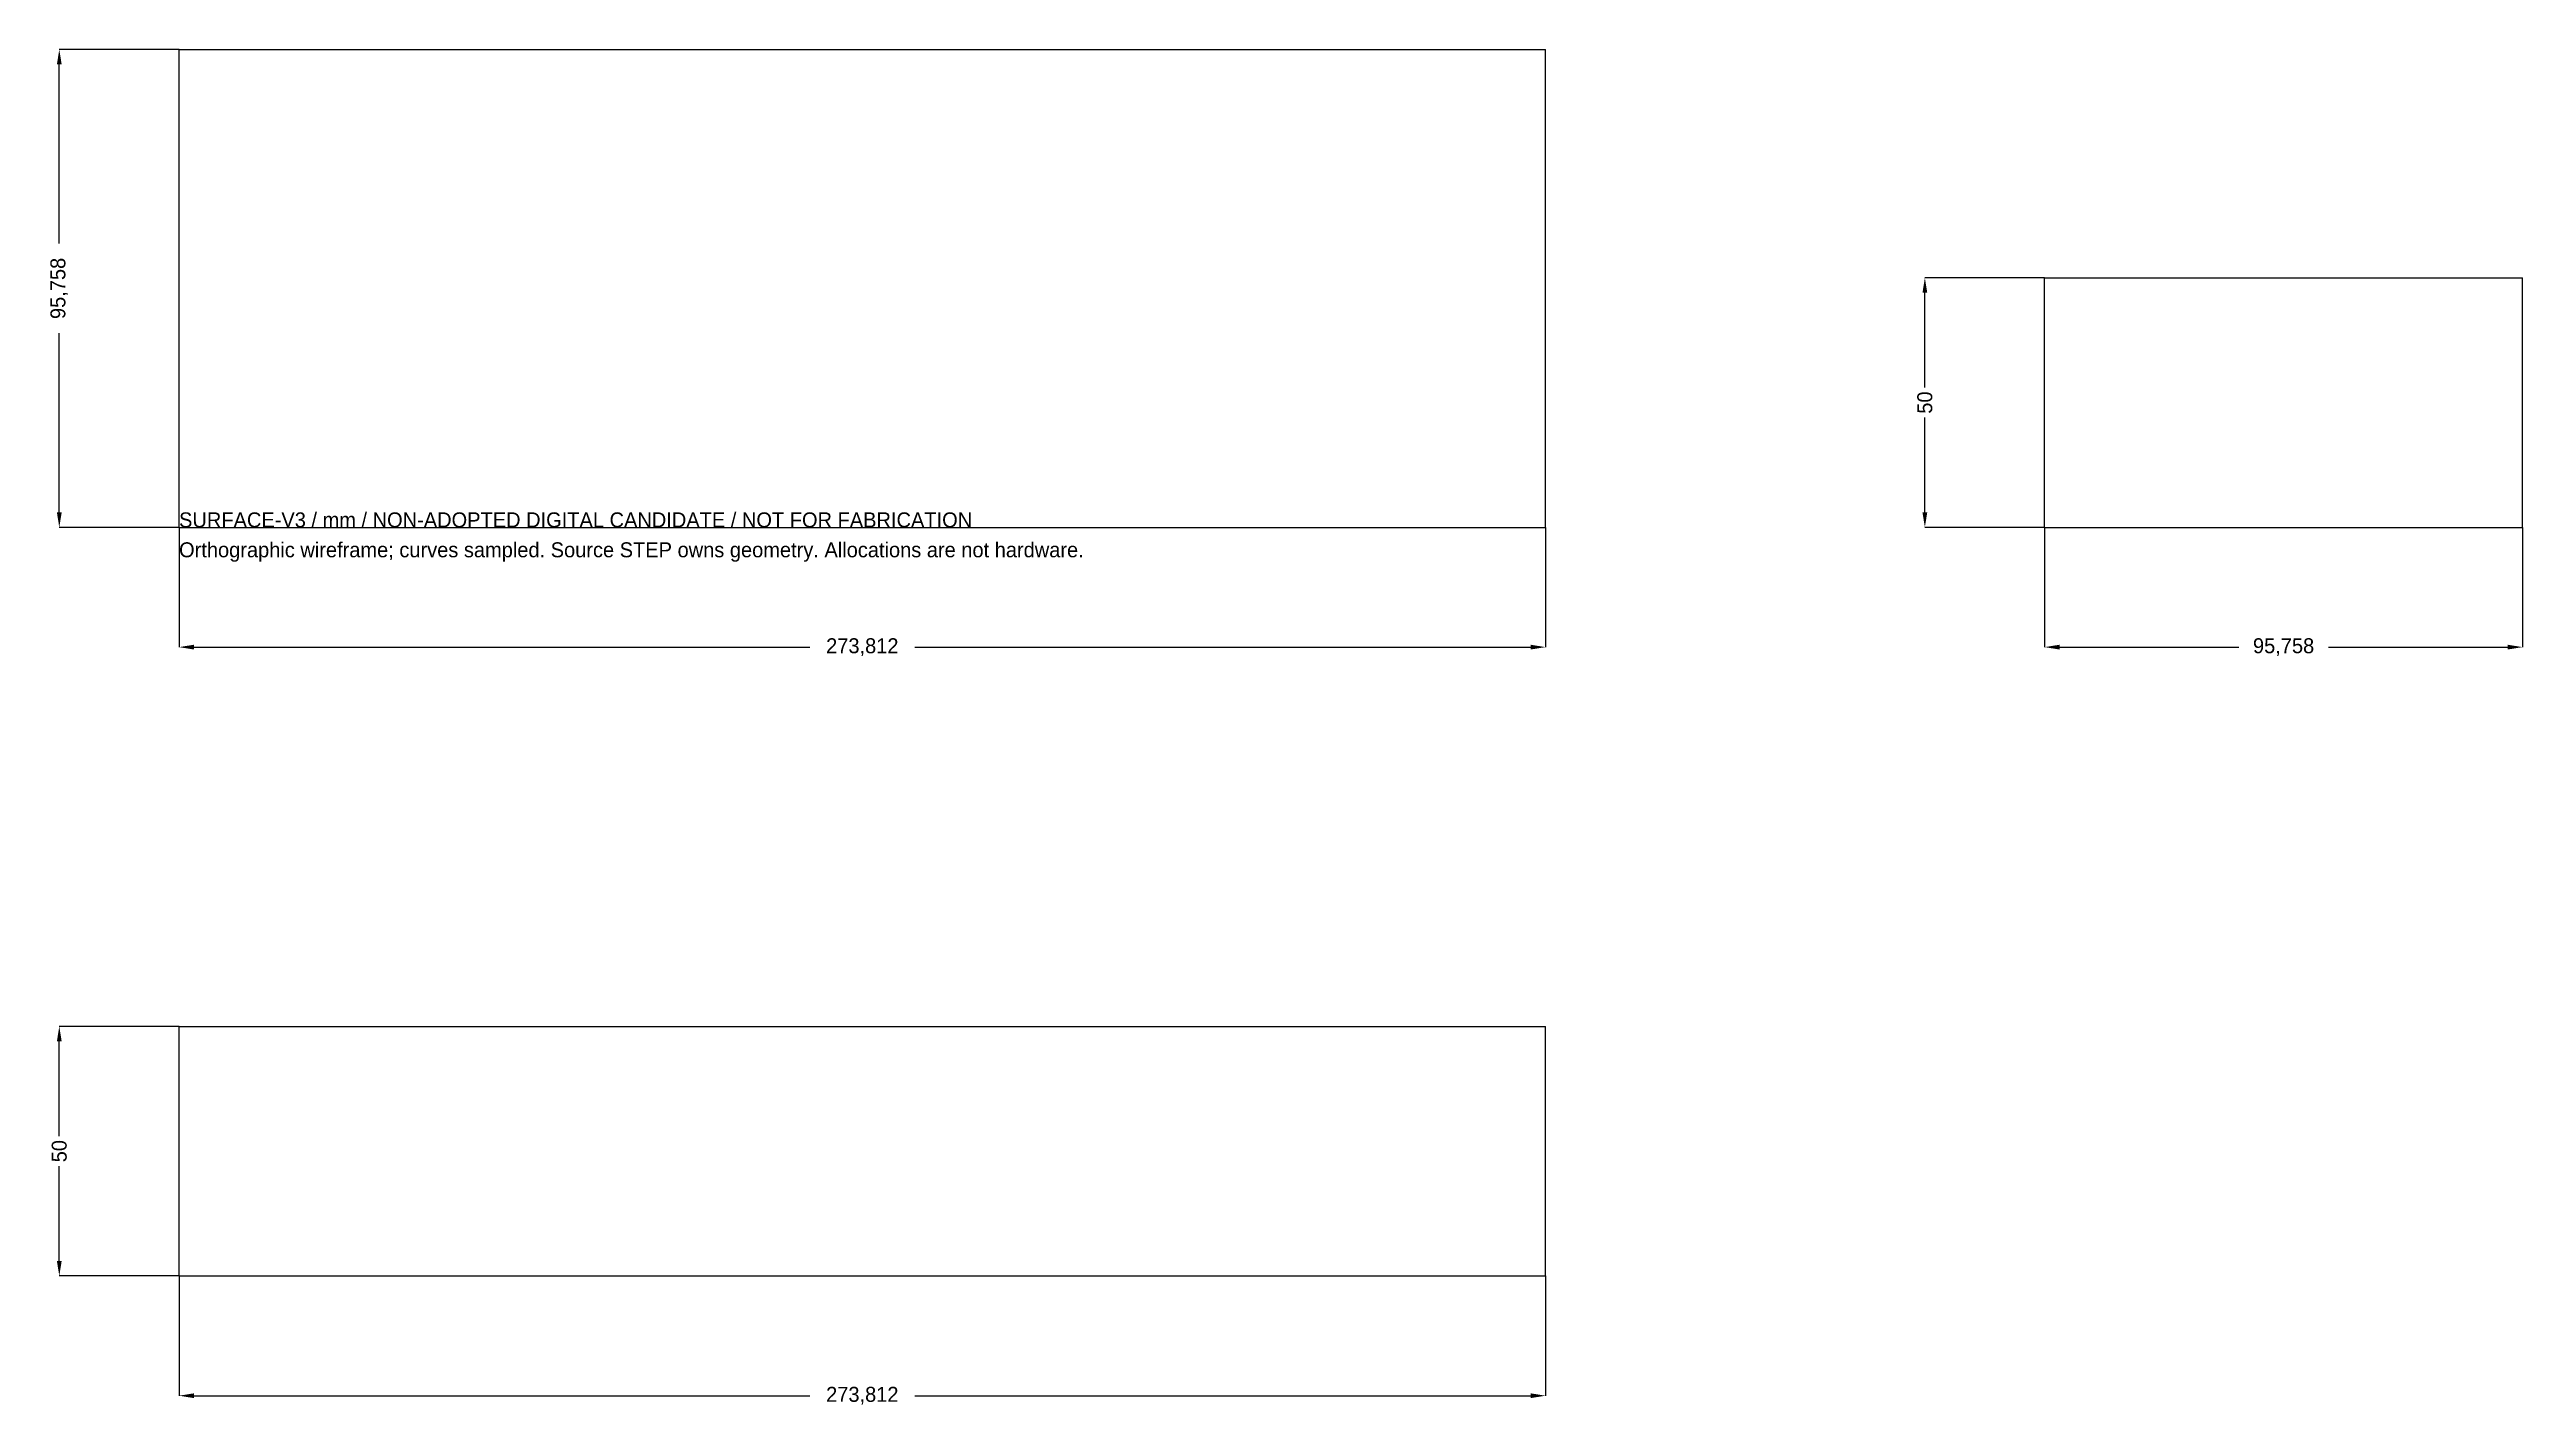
# Model space of a CAD drawing. Header units: millimetres. Extents: x -26 to 470, y -176 to 96.
import ezdxf

# ---------------------------------------------------------------- set-up
doc = ezdxf.new("R2010")
doc.units = ezdxf.units.MM
for name, color, linetype in [('DIMENSIONS', 7, 'Continuous'), ('NOTES', 7, 'Continuous'), ('XY', 7, 'Continuous'), ('XZ', 7, 'Continuous'), ('YZ', 7, 'Continuous')]:
    doc.layers.add(name, color=color, linetype=linetype)
doc.dimstyles.get("Standard").update_dxf_attribs({"dimtxt": 2.5, "dimasz": 2.5, "dimexe": 1.25, "dimexo": 0.625, "dimtad": 1, "dimcen": 2.5, "dimazin": 3, "dimtfac": 1, "dimtmove": 0, "dimatfit": 3})

# ---------------------------------------------------------------- blocks, each defined once
blk = doc.blocks.new('_CLOSEDFILLED')
at = {"color": 0, "linetype": 'BYBLOCK'}
blk.add_solid([(-1, 0.16), (0, 0), (-1, -0.16)], dxfattribs=at)
blk = doc.blocks.new('*D1')
for p, q in [((0, 0), (0, -24)), ((273.812, 0), (273.812, -24)), ((3, -24), (126.406, -24)), ((147.406, -24), (270.812, -24))]:
    blk.add_line(p, q)
at = {"layer": 'Defpoints'}
for p in [(0, 0), (273.812, 0), (0, -24)]:
    blk.add_point(p, dxfattribs=at)
at = {"layer": 'DIMENSIONS', "xscale": 3, "yscale": 3, "rotation": 180}
blk.add_blockref('_CLOSEDFILLED', (0, -24), dxfattribs=at)
at = {"layer": 'DIMENSIONS', "xscale": 3, "yscale": 3}
blk.add_blockref('_CLOSEDFILLED', (273.812, -24), dxfattribs=at)
at = {"layer": 'DIMENSIONS', "insert": (136.906, -24), "char_height": 3, "attachment_point": 5}
blk.add_mtext('273,812', dxfattribs=at)
blk = doc.blocks.new('*D2')
for p, q in [((0, 95.758), (-24, 95.758)), ((-24, 56.879), (-24, 92.758)), ((-24, 3), (-24, 38.879)), ((0, 0), (-24, 0))]:
    blk.add_line(p, q)
at = {"layer": 'Defpoints'}
for p in [(0, 95.758), (-24, 0), (0, 0)]:
    blk.add_point(p, dxfattribs=at)
at = {"layer": 'DIMENSIONS', "xscale": 3, "yscale": 3}
for p, rotation in [((-24, 95.758), 90), ((-24, 0), 270)]:
    blk.add_blockref('_CLOSEDFILLED', p, dxfattribs=dict(at, rotation=rotation))
at = {"layer": 'DIMENSIONS', "insert": (-24, 47.879), "char_height": 3, "attachment_point": 5, "rotation": 90}
blk.add_mtext('95,758', dxfattribs=at)
blk = doc.blocks.new('*D3')
for p, q in [((0, -150), (0, -174)), ((273.812, -150), (273.812, -174)), ((3, -174), (126.406, -174)), ((147.406, -174), (270.812, -174))]:
    blk.add_line(p, q)
at = {"layer": 'Defpoints'}
for p in [(0, -150), (273.812, -150), (0, -174)]:
    blk.add_point(p, dxfattribs=at)
at = {"layer": 'DIMENSIONS', "xscale": 3, "yscale": 3, "rotation": 180}
blk.add_blockref('_CLOSEDFILLED', (0, -174), dxfattribs=at)
at = {"layer": 'DIMENSIONS', "xscale": 3, "yscale": 3}
blk.add_blockref('_CLOSEDFILLED', (273.812, -174), dxfattribs=at)
at = {"layer": 'DIMENSIONS', "insert": (136.906, -174), "char_height": 3, "attachment_point": 5}
blk.add_mtext('273,812', dxfattribs=at)
blk = doc.blocks.new('*D4')
for p, q in [((0, -100), (-24, -100)), ((-24, -122), (-24, -103)), ((-24, -147), (-24, -128)), ((0, -150), (-24, -150))]:
    blk.add_line(p, q)
at = {"layer": 'Defpoints'}
for p in [(0, -100), (-24, -150), (0, -150)]:
    blk.add_point(p, dxfattribs=at)
at = {"layer": 'DIMENSIONS', "xscale": 3, "yscale": 3}
for p, rotation in [((-24, -100), 90), ((-24, -150), 270)]:
    blk.add_blockref('_CLOSEDFILLED', p, dxfattribs=dict(at, rotation=rotation))
at = {"layer": 'DIMENSIONS', "insert": (-24, -125), "char_height": 3, "attachment_point": 5, "rotation": 90}
blk.add_mtext('50', dxfattribs=at)
blk = doc.blocks.new('*D5')
for p, q in [((373.812, 0), (373.812, -24)), ((469.57, 0), (469.57, -24)), ((376.812, -24), (412.691, -24)), ((430.691, -24), (466.57, -24))]:
    blk.add_line(p, q)
at = {"layer": 'Defpoints'}
for p in [(373.812, 0), (469.57, 0), (373.812, -24)]:
    blk.add_point(p, dxfattribs=at)
at = {"layer": 'DIMENSIONS', "xscale": 3, "yscale": 3, "rotation": 180}
blk.add_blockref('_CLOSEDFILLED', (373.812, -24), dxfattribs=at)
at = {"layer": 'DIMENSIONS', "xscale": 3, "yscale": 3}
blk.add_blockref('_CLOSEDFILLED', (469.57, -24), dxfattribs=at)
at = {"layer": 'DIMENSIONS', "insert": (421.691, -24), "char_height": 3, "attachment_point": 5}
blk.add_mtext('95,758', dxfattribs=at)
blk = doc.blocks.new('*D6')
for p, q in [((373.812, 50), (349.812, 50)), ((349.812, 28), (349.812, 47)), ((349.812, 3), (349.812, 22)), ((373.812, 0), (349.812, 0))]:
    blk.add_line(p, q)
at = {"layer": 'Defpoints'}
for p in [(373.812, 50), (349.812, 0), (373.812, 0)]:
    blk.add_point(p, dxfattribs=at)
at = {"layer": 'DIMENSIONS', "xscale": 3, "yscale": 3}
for p, rotation in [((349.812, 50), 90), ((349.812, 0), 270)]:
    blk.add_blockref('_CLOSEDFILLED', p, dxfattribs=dict(at, rotation=rotation))
at = {"layer": 'DIMENSIONS', "insert": (349.812, 25), "char_height": 3, "attachment_point": 5, "rotation": 90}
blk.add_mtext('50', dxfattribs=at)

msp = doc.modelspace()

# ---------------------------------------------------------------- linework, layer by layer
at = {"layer": 'XY'}
for points in [[(0, 0), (0, 95.758)], [(0, 0), (0, 95.758)], [(0, 95.758), (273.812, 95.758)], [(0, 95.758), (273.812, 95.758)], [(273.812, 0), (273.812, 95.758)], [(273.812, 0), (273.812, 95.758)], [(0, 0), (273.812, 0)], [(0, 0), (273.812, 0)]]:
    msp.add_lwpolyline(points, dxfattribs=at)
at = {"layer": 'XZ'}
for points in [[(0, -150), (0, -100)], [(0, -150), (0, -100)], [(0, -100), (273.812, -100)], [(0, -100), (273.812, -100)], [(273.812, -150), (273.812, -100)], [(273.812, -150), (273.812, -100)], [(0, -150), (273.812, -150)], [(0, -150), (273.812, -150)]]:
    msp.add_lwpolyline(points, dxfattribs=at)
at = {"layer": 'YZ'}
for points in [[(373.812, 0), (373.812, 50)], [(373.812, 50), (469.57, 50)], [(373.812, 0), (373.812, 50)], [(373.812, 50), (469.57, 50)], [(469.57, 0), (469.57, 50)], [(469.57, 0), (469.57, 50)], [(373.812, 0), (469.57, 0)], [(373.812, 0), (469.57, 0)]]:
    msp.add_lwpolyline(points, dxfattribs=at)

# ---------------------------------------------------------------- texts
at = {"layer": 'NOTES'}
for s, p in [('SURFACE-V3 / mm / NON-ADOPTED DIGITAL CANDIDATE / NOT FOR FABRICATION', (0, 0)), ('Orthographic wireframe; curves sampled. Source STEP owns geometry. Allocations are not hardware.', (0, -6))]:
    msp.add_text(s, height=3, dxfattribs=at).set_placement(p)

# ---------------------------------------------------------------- dimensions: what is measured, and where the dimension line sits
at = {"layer": 'DIMENSIONS'}
for base, p1, p2, picture, middle in [((-24, 0), (0, 0), (0, 95.758), '*D2', (-24, 47.879)), ((349.812, 0), (373.812, 0), (373.812, 50), '*D6', (349.812, 25)), ((-24, -150), (0, -150), (0, -100), '*D4', (-24, -125))]:
    dim = msp.add_linear_dim(base=base, p1=p1, p2=p2, angle=90, dimstyle='Standard', override={"dimtxt": 3, "dimasz": 3, "dimdec": 3}, dxfattribs=at)
    dim.commit()
    dim.dimension.update_dxf_attribs({"geometry": picture, "text_midpoint": middle})
for base, p1, p2, picture, middle in [((0, -24), (0, 0), (273.812, 0), '*D1', (136.906, -24)), ((373.812, -24), (373.812, 0), (469.57, 0), '*D5', (421.691, -24)), ((0, -174), (0, -150), (273.812, -150), '*D3', (136.906, -174))]:
    dim = msp.add_linear_dim(base=base, p1=p1, p2=p2, dimstyle='Standard', override={"dimtxt": 3, "dimasz": 3, "dimdec": 3}, dxfattribs=at)
    dim.commit()
    dim.dimension.update_dxf_attribs({"geometry": picture, "text_midpoint": middle})

doc.saveas('drawing.dxf')
